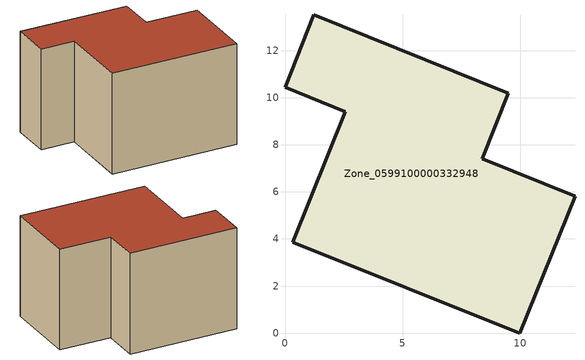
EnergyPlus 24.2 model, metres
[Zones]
Zone_0599100000332948
 floor ground (C_G): 8.37,7.4 12.32,5.82 9.98,0 0.34,3.87 2.56,9.41 0,10.44 1.23,13.52 9.49,10.2 z0
 wall outside (C_F): 12.32,5.82 8.37,7.4 9.49,10.2 1.23,13.52 0,10.44 2.56,9.41 0.34,3.87 9.98,0 12.32,5.82 z0:8.3
 roof outside (C_R): 8.37,7.4 9.49,10.2 1.23,13.52 0,10.44 2.56,9.41 0.34,3.87 9.98,0 12.32,5.82 z8.3
[BUILDING]
Pand.0599100000332948: North Axis=0; Terrain=City; Loads Convergence Tolerance Value=0.04; Temperature Convergence Tolerance Value=0.4; Solar Distribution=FullExterior; Maximum Number of Warmup Days=25; Minimum Number of Warmup Days=1
[Site:Location]
Rotterdam.The.Hague.AP_ZH_NLD Design_Conditions: Latitude=51.96; Longitude=4.45; Time Zone=1; Elevation=-4.5
[SITE:GROUNDTEMPERATURE:BUILDINGSURFACE]
18, 18, 18, 18, 18, 18, 18, 18, 18, 18, 18, 18
[MATERIAL] Thermal Absorptance=0.9; Solar Absorptance=0.7; Visible Absorptance=0.7
Name | Roughness | Thickness | Conductivity | Density | Specific Heat
G.TC.1975-1991 | MediumSmooth | 0.15 | 0.288461 | 540 | 1210
F.TC.1975-1991 | Rough | 0.3 | 0.230769 | 1920 | 840
R.TC.1975-1991 | MediumRough | 0.2 | 0.153846 | 1500 | 1000
[CONSTRUCTION]
C_G: G.TC.1975-1991
C_F: F.TC.1975-1991
C_R: R.TC.1975-1991
[ZONE]
Zone_0599100000332948: Type=1; Multiplier=1; Ceiling Height=Autocalculate; Volume=Autocalculate; Floor Area=autocalculate; Part of Total Floor Area=Yes
[ZONEINFILTRATION:DESIGNFLOWRATE]
Infil_Zone_0599100000332948: Zone or ZoneList or Space or SpaceList=Zone_0599100000332948; Schedule=AlwaysOn; Design Flow Rate Calculation Method=Flow/Area; Flow Rate per Floor Area=0.003; Constant Term Coefficient=1; Temperature Term Coefficient=0; Velocity Term Coefficient=0; Velocity Squared Term Coefficient=0
[HVACTEMPLATE:ZONE:IDEALLOADSAIRSYSTEM]
Zone_0599100000332948: Maximum Heating Supply Air Temperature=50; Minimum Cooling Supply Air Temperature=13; Maximum Heating Supply Air Humidity Ratio=0.0156; Minimum Cooling Supply Air Humidity Ratio=0.0077; Heating Limit=NoLimit; Cooling Limit=NoLimit; Dehumidification Control Type=ConstantSensibleHeatRatio; Cooling Sensible Heat Ratio=0.7; Dehumidification Setpoint=60; Humidification Control Type=None; Humidification Setpoint=30; Outdoor Air Method=None; Outdoor Air Flow Rate per Person=0.00944; Outdoor Air Flow Rate per Zone Floor Area=0; Outdoor Air Flow Rate per Zone=0; Demand Controlled Ventilation Type=None; Outdoor Air Economizer Type=NoEconomizer; Heat Recovery Type=None; Sensible Heat Recovery Effectiveness=0.7; Latent Heat Recovery Effectiveness=0.65
[ZONECONTROL:THERMOSTAT]
ThermostatControl_Zone_0599100000332948: Zone or ZoneList=Zone_0599100000332948; Control Type Schedule=DualSetpointControlType; Control 1=Thermostat_Zone_0599100000332948; Temperature Difference Between Cutout And Setpoint=0
[THERMOSTATSETPOINT:DUALSETPOINT]
Thermostat_Zone_0599100000332948: Heating Setpoint Temperature Schedule=HeatingSetpoint_Zone_0599100000332948; Cooling Setpoint Temperature Schedule=CoolingSetpoint_Zone_0599100000332948
[SCHEDULE:COMPACT]
HeatingSetpoint_Zone_0599100000332948: Through: 12/31, For: AllDays, Until: 24:00, 21
CoolingSetpoint_Zone_0599100000332948: Through: 12/31, For: AllDays, Until: 24:00, 24
DualSetpointControlType: Through: 12/31, For: AllDays, Until: 24:00, 4
AlwaysOn: Through: 12/31, For: AllDays, Until: 24:00, 1
